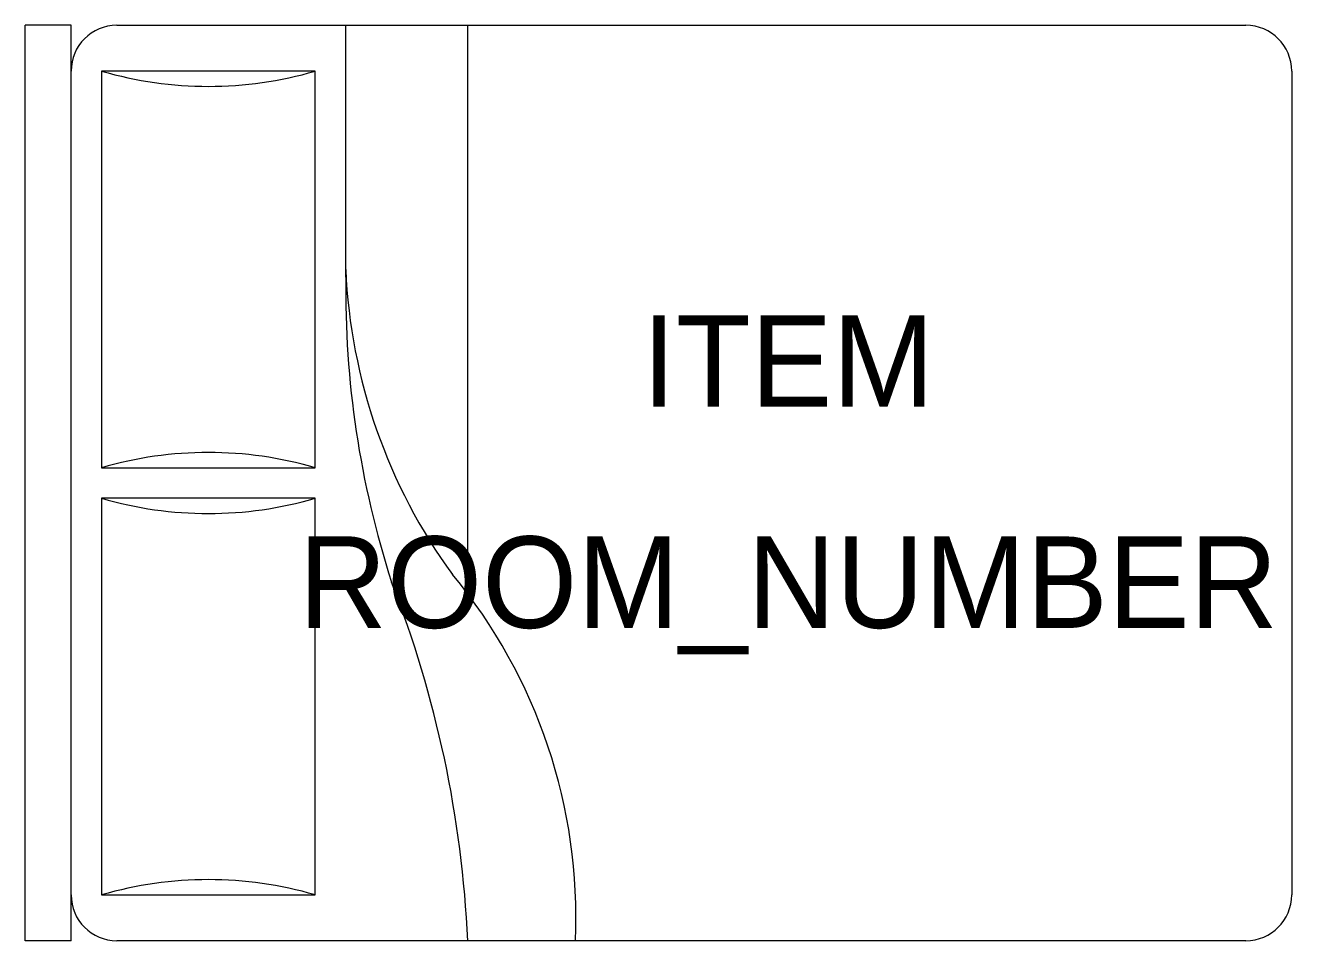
# Model space of a CAD drawing. Extents: x 0 to 2.11, y 0 to 1.52.
import ezdxf
from ezdxf.enums import TextEntityAlignment as Align

# ---------------------------------------------------------------- set-up
doc = ezdxf.new("R2010")
doc.units = 0
doc.header["$LTSCALE"] = 48
doc.header["$MEASUREMENT"] = 0
doc.layers.get('0').update_dxf_attribs({"linetype": 'CONTINUOUS'})
doc.styles.add('ATT', font='TXT')

msp = doc.modelspace()

# ---------------------------------------------------------------- linework, layer by layer
at = {"color": 0, "linetype": 'ByBlock'}
for p, q in [((0, 0), (0, 1.524)), ((0.0762, 1.524), (0, 1.524)), ((0.0762, 0), (0.0762, 1.524)), ((0.1524, 1.524), (2.032, 1.524)), ((0.5334, 1.1049), (0.5334, 1.524)), ((0.7366, 0.5842), (0.7366, 1.524)), ((0.127, 1.4478), (0.127, 0.7874)), ((0.4826, 1.4478), (0.127, 1.4478)), ((0.4826, 0.7874), (0.4826, 1.4478)), ((2.1082, 1.4478), (2.1082, 0.0762)), ((0.127, 0.7874), (0.4826, 0.7874)), ((0.4826, 0.7366), (0.127, 0.7366)), ((0.127, 0.7366), (0.127, 0.0762)), ((0.4826, 0.0762), (0.4826, 0.7366)), ((0.127, 0.0762), (0.4826, 0.0762)), ((0.0762, 0), (0, 0)), ((2.032, 0), (0.1524, 0))]:
    msp.add_line(p, q, dxfattribs=at)
for centre, radius, start, end in [((0.1524, 1.4478), 0.0762, 90, 180), ((2.032, 1.4478), 0.0762, 0, 90), ((0.3048, 2.0574), 0.635, 253.7398, 286.2602), ((1.4662, 1.159), 0.9338, 182.5398, 216.0403), ((2.1273, 1.0843), 1.594, 179.2582, 197.8034), ((0.3048, 0.1778), 0.635, 73.7398, 106.2602), ((0.3048, 1.3462), 0.635, 253.7398, 286.2602), ((-1.1306, -0.0853), 1.8691, 2.616, 21.4069), ((0.0191, 0.0381), 0.8976, 357.5673, 39.5461), ((0.3048, -0.5334), 0.635, 73.7398, 106.2602), ((0.1524, 0.0762), 0.0762, 180, 270), ((2.032, 0.0762), 0.0762, 270, 0)]:
    msp.add_arc(centre, radius, start, end, dxfattribs=at)

# ---------------------------------------------------------------- texts
at = {"color": 0, "linetype": 'ByBlock', "style": 'ATT'}
for tag, text, flags, p in [('ITEM', 'QUEEN SIZE BED', 3, (1.27, 0.889)), ('ROOM_NUMBER', '', 1, (1.27, 0.5207))]:
    msp.add_attdef(tag, text=text, height=0.1524, dxfattribs=dict(at, flags=flags)).set_placement(p, align=Align.CENTER)

doc.saveas('drawing.dxf')
